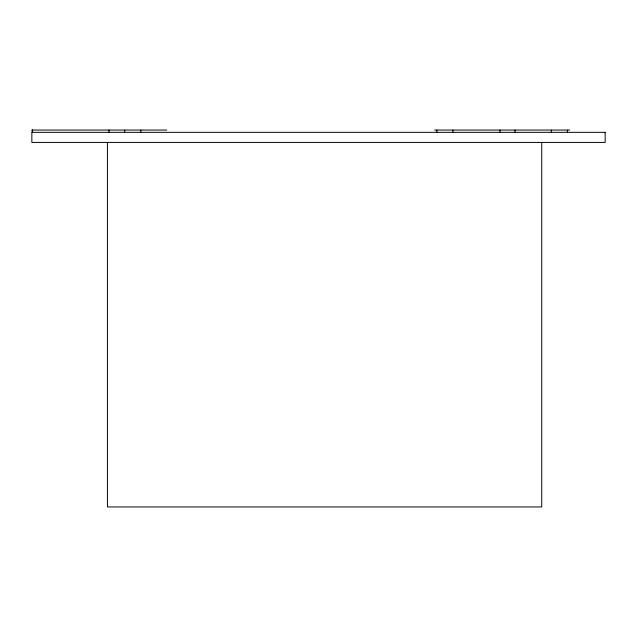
<?xml version="1.0" encoding="UTF-8"?>
<svg xmlns="http://www.w3.org/2000/svg" width="637" height="637" viewBox="0 0 637 637"><rect width="100%" height="100%" fill="white"/><g stroke="black" fill="none" stroke-linecap="round" stroke-linejoin="round"><path stroke-width="0.96" d="M31.85 130.059L166.846 130.059M434.609 130.059L569.605 130.059M567.384 130.059L567.384 132.337M551.339 130.059L551.339 132.337M541.745 142.425L541.745 506.941L107.438 506.941L107.438 142.425M515.078 130.059L515.078 132.337M499.926 130.059L499.926 132.337M452.875 130.059L452.875 132.337M436.839 130.059L436.839 132.337M140.825 130.059L140.825 132.337M124.701 130.059L124.701 132.337M109.015 130.059L109.015 132.337M32.383 130.059L32.383 132.337M32.296 130.059L32.296 132.337M605.15 132.337L31.85 132.337L31.85 142.425L605.15 142.425L605.15 132.337"/></g></svg>
